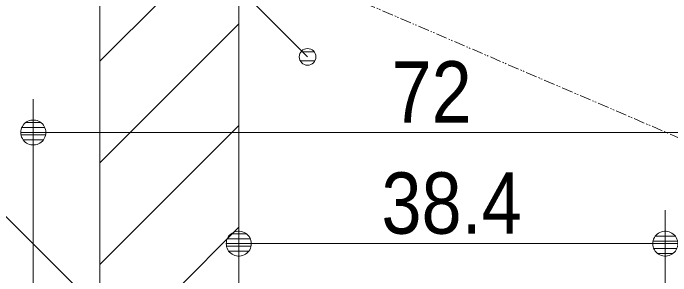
# Model space of a CAD drawing. Units: millimetres, scale not verified, with parts at other scales. Extents: x -4547 to 4547, y -2284 to 2284.
# Drawn here: x -2041.2 to -1745.2, y 293.5 to 411.7 of the extents above; entities that cross this region are included whole.
import ezdxf
from ezdxf.enums import TextEntityAlignment as Align

# ---------------------------------------------------------------- set-up
doc = ezdxf.new("R2010")
doc.units = ezdxf.units.MM
doc.header["$LTSCALE"] = 20
doc.linetypes.add('DOUBLE_CHAIN1', pattern=[8.8, 5, -1, 0.6, -0.6, 0.6, -1])
for name, color, linetype, lineweight in [('0-0_2寸法-3', 7, 'Continuous', 9), ('0-1_3一般', 7, 'Continuous', 9), ('0-3_0', 7, 'Continuous', 9), ('0-4_2寸法-1', 7, 'Continuous', 9)]:
    doc.layers.add(name, color=color, linetype=linetype, lineweight=lineweight)
doc.styles.add('ＭＳ Ｐゴシック', font='')
doc.styles.get('ＭＳ Ｐゴシック').set_extended_font_data('MS PGothic')

# ---------------------------------------------------------------- blocks, each defined once
blk = doc.blocks.new('グループ-7')
at = {"layer": '0-1_3一般'}
for p, q in [((-13230.9, 7800.3), (-11980.9, 9050.3)), ((-13230.9, 6885.9), (-11980.9, 8135.9)), ((-13230.9, 5971.5), (-11980.9, 7221.5)), ((-13230.9, 5057.1), (-11980.9, 6307.1))]:
    blk.add_line(p, q, dxfattribs=at)
blk.add_lwpolyline([(-11980.9, 9910), (-11980.9, 3060), (-13230.9, 3060), (-13230.9, 9910)], close=True, dxfattribs=at)
blk = doc.blocks.new('グループ-8')
at = {"layer": '0-1_3一般', "linetype": 'DOUBLE_CHAIN1'}
for p, q in [((-13230.9, 3060), (-13230.9, 9910)), ((-11980.9, 9910), (-11980.9, 4310)), ((-11980.9, 8810), (-1480.9, 4310))]:
    blk.add_line(p, q, dxfattribs=at)
at = {"layer": '0-1_3一般'}
blk.add_blockref('グループ-7', (0, 0), dxfattribs=at)
blk = doc.blocks.new('グループ-14')
at = {"layer": '0-1_3一般'}
blk.add_blockref('グループ-8', (0, 0), dxfattribs=at)
blk = doc.blocks.new('_Dot')
at = {"layer": '0-3_0'}
for p, q in [((7.99, 6), (-7.99, 6)), ((-10, 0), (-20, 0)), ((9.78, 2), (-9.78, 2)), ((9.16, -3.98), (-9.16, -3.98)), ((6, -7.98), (-6, -7.98))]:
    blk.add_line(p, q, dxfattribs=at)
for points in [[(10, 0), (9.92, 1.25), (9.69, 2.49), (9.3, 3.68), (8.76, 4.82), (8.09, 5.88), (7.29, 6.85), (6.37, 7.71), (5.36, 8.44), (4.26, 9.05), (3.09, 9.51), (1.87, 9.82), (0.63, 9.98), (-0.63, 9.98), (-1.87, 9.82), (-3.09, 9.51), (-4.26, 9.05), (-5.36, 8.44), (-6.37, 7.71), (-7.29, 6.85), (-8.09, 5.88), (-8.76, 4.82), (-9.3, 3.68), (-9.69, 2.49), (-9.92, 1.25), (-10, 0), (0, 0)], [(-10, 0), (-9.92, -1.25), (-9.69, -2.49), (-9.3, -3.68), (-8.76, -4.82), (-8.09, -5.88), (-7.29, -6.85), (-6.37, -7.71), (-5.36, -8.44), (-4.26, -9.05), (-3.09, -9.51), (-1.87, -9.82), (-0.63, -9.98), (0.63, -9.98), (1.87, -9.82), (3.09, -9.51), (4.26, -9.05), (5.36, -8.44), (6.37, -7.71), (7.29, -6.85), (8.09, -5.88), (8.76, -4.82), (9.3, -3.68), (9.69, -2.49), (9.92, -1.25), (10, 0), (0, 0)]]:
    blk.add_lwpolyline(points, close=True, dxfattribs=at)

msp = doc.modelspace()

# ---------------------------------------------------------------- linework, layer by layer
at = {"layer": '0-0_2寸法-3'}
for p, q in [((-1905.66, 394.24), (-1911.68, 394.24)), ((-1905.36, 390.24), (-1911.99, 390.24))]:
    msp.add_line(p, q, dxfattribs=at)
for points in [[(-2390.01, 583.04), (-2099.71, 583.04), (-1908.67, 392)], [(-2357.54, 484), (-2208.17, 484), (-1928.84, 204.67)]]:
    msp.add_lwpolyline(points, dxfattribs=at)
msp.add_circle((-1908.67, 392), 3.76, dxfattribs=at)
msp.add_circle((-1908.67, 392), 3.76, dxfattribs=at)
at = {"layer": '0-4_2寸法-1'}
for p, q in [((-2032.17, 159.25), (-2032.17, 373)), ((-1683.43, 358), (-2020.92, 358)), ((-1939.67, 230.5), (-1939.67, 323)), ((-1747.67, 230.5), (-1747.67, 323)), ((-1928.42, 308), (-1758.93, 308))]:
    msp.add_line(p, q, dxfattribs=at)

# ---------------------------------------------------------------- block references
at = {"layer": '0-1_3一般', "xscale": 0.05, "yscale": 0.05}
msp.add_blockref('グループ-14', (-1340.62, 0), dxfattribs=at)
at = {"layer": '0-4_2寸法-1', "xscale": 0.5627563, "yscale": 0.5627563, "rotation": 180}
for p in [(-2032.17, 358), (-1939.67, 308)]:
    msp.add_blockref('_Dot', p, dxfattribs=at)
at = {"layer": '0-4_2寸法-1', "xscale": 0.5627563, "yscale": 0.5627563}
msp.add_blockref('_Dot', (-1747.67, 308), dxfattribs=at)

# ---------------------------------------------------------------- texts
at = {"layer": '0-4_2寸法-1', "style": 'ＭＳ Ｐゴシック', "width": 0.9}
for s, p in [('72', (-1870.91, 354.21)), ('38.4', (-1875.45, 304.21))]:
    msp.add_text(s, height=27.57, dxfattribs=at).set_placement(p, align=Align.BOTTOM_LEFT)

doc.saveas('drawing.dxf')
